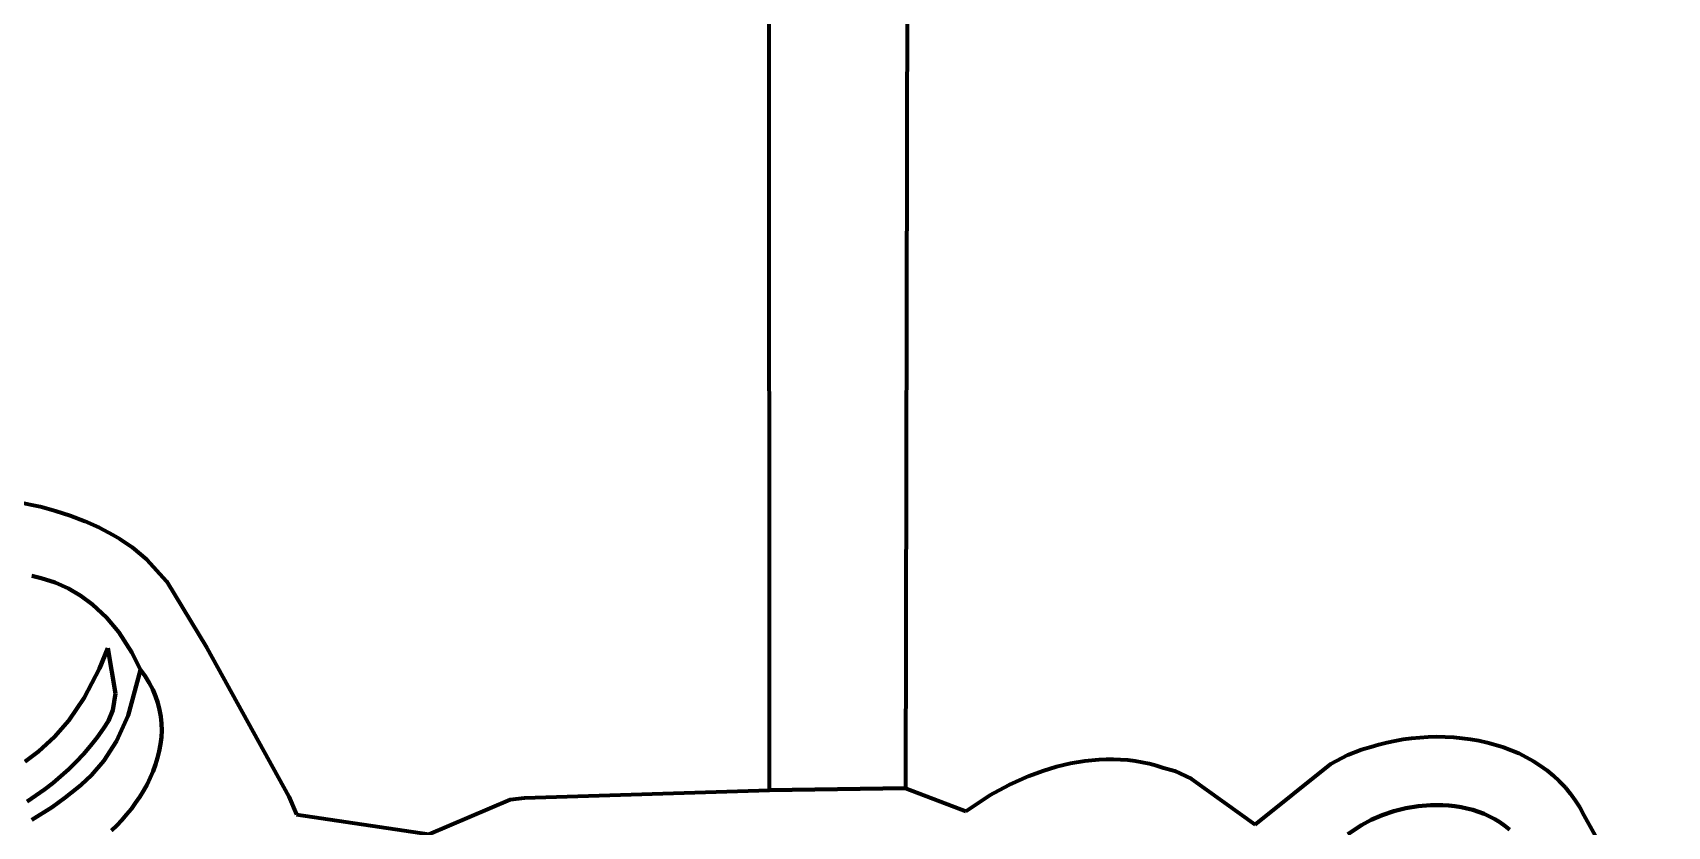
# Model space of a CAD drawing. Header units: millimetres. Extents: x 0.18 to 6.32, y 4.4 to 10.2.
# Drawn here: x 4.247 to 6.1, y 6.284 to 7.183 of the extents above; entities that cross this region are included whole.
import ezdxf

# ---------------------------------------------------------------- set-up
doc = ezdxf.new("R2010")
doc.units = ezdxf.units.MM
for name, color, linetype, lineweight in [('color#004f00ff', 7, 'CONTINUOUS', 100), ('color#0b6800ff', 7, 'CONTINUOUS', 100), ('color#86026eff', 7, 'CONTINUOUS', 100), ('color#b36001ff', 7, 'CONTINUOUS', 100), ('color#ba871eff', 7, 'CONTINUOUS', 100)]:
    doc.layers.add(name, color=color, linetype=linetype, lineweight=lineweight)

msp = doc.modelspace()

# ---------------------------------------------------------------- linework, layer by layer
at = {"layer": 'color#004f00ff'}
for p, q in [((4.2298, 6.6515), (4.2559, 6.6461)), ((4.2559, 6.6461), (4.2731, 6.6415)), ((4.2731, 6.6415), (4.2899, 6.636)), ((4.2899, 6.636), (4.3064, 6.6296)), ((4.3064, 6.6296), (4.3226, 6.6223)), ((4.3226, 6.6223), (4.3383, 6.614)), ((4.3383, 6.614), (4.3461, 6.6095)), ((4.3461, 6.6095), (4.36, 6.6002)), ((4.36, 6.6002), (4.3768, 6.586)), ((4.3768, 6.586), (4.3989, 6.5616)), ((4.2568, 6.565), (4.2462, 6.5678)), ((4.2727, 6.5599), (4.2568, 6.565)), ((4.2877, 6.5531), (4.2727, 6.5599)), ((4.3989, 6.5616), (4.4446, 6.4859)), ((4.3017, 6.5448), (4.2877, 6.5531)), ((4.3149, 6.5352), (4.3017, 6.5448)), ((4.3309, 6.5204), (4.3149, 6.5352)), ((4.345, 6.5037), (4.3309, 6.5204)), ((4.3598, 6.4807), (4.345, 6.5037)), ((4.4446, 6.4859), (4.5376, 6.3176)), ((4.3693, 6.4609), (4.3598, 6.4807)), ((4.3747, 6.4537), (4.3693, 6.4609)), ((4.3794, 6.4463), (4.3747, 6.4537)), ((4.3833, 6.4388), (4.3794, 6.4463)), ((4.3866, 6.4313), (4.3833, 6.4388)), ((4.3892, 6.4236), (4.3866, 6.4313)), ((4.3912, 6.4159), (4.3892, 6.4236)), ((4.3925, 6.4081), (4.3912, 6.4159)), ((4.3933, 6.4003), (4.3925, 6.4081)), ((4.3931, 6.3846), (4.3935, 6.3924)), ((4.3935, 6.3924), (4.3933, 6.4003)), ((4.3908, 6.369), (4.3922, 6.3768)), ((4.3922, 6.3768), (4.3931, 6.3846)), ((5.7534, 6.3707), (5.7642, 6.3739)), ((5.7642, 6.3739), (5.773, 6.3765)), ((5.773, 6.3765), (5.782, 6.3788)), ((5.782, 6.3788), (5.7911, 6.3807)), ((5.7911, 6.3807), (5.8005, 6.3823)), ((5.8005, 6.3823), (5.8099, 6.3836)), ((5.8099, 6.3836), (5.8194, 6.3845)), ((5.8194, 6.3845), (5.829, 6.3851)), ((5.829, 6.3851), (5.8386, 6.3853)), ((5.8386, 6.3853), (5.8483, 6.3852)), ((5.8483, 6.3852), (5.8579, 6.3846)), ((5.8579, 6.3846), (5.8675, 6.3837)), ((5.8675, 6.3837), (5.8771, 6.3825)), ((5.8771, 6.3825), (5.8865, 6.3808)), ((5.8865, 6.3808), (5.8959, 6.3787)), ((5.8959, 6.3787), (5.9051, 6.3762)), ((5.9051, 6.3762), (5.9142, 6.3734)), ((4.3866, 6.3536), (4.3889, 6.3613)), ((4.3889, 6.3613), (4.3908, 6.369)), ((5.4078, 6.3514), (5.4237, 6.3552)), ((5.4237, 6.3552), (5.4398, 6.358)), ((5.4398, 6.358), (5.456, 6.3595)), ((5.456, 6.3595), (5.4641, 6.3599)), ((5.4641, 6.3599), (5.4722, 6.3599)), ((5.4722, 6.3599), (5.4804, 6.3595)), ((5.4804, 6.3595), (5.4885, 6.3589)), ((5.4885, 6.3589), (5.4967, 6.3578)), ((5.4967, 6.3578), (5.5048, 6.3564)), ((5.5048, 6.3564), (5.5129, 6.3547)), ((5.7186, 6.3545), (5.7379, 6.3647)), ((5.7379, 6.3647), (5.7534, 6.3707)), ((5.9142, 6.3734), (5.923, 6.3701)), ((5.923, 6.3701), (5.9317, 6.3664)), ((5.9317, 6.3664), (5.9401, 6.3622)), ((5.9401, 6.3622), (5.9482, 6.3577)), ((5.9482, 6.3577), (5.9561, 6.3527)), ((4.377, 6.3312), (4.3806, 6.3386)), ((4.3806, 6.3386), (4.3838, 6.346)), ((4.3838, 6.346), (4.3866, 6.3536)), ((5.3541, 6.3306), (5.3767, 6.3408)), ((5.3767, 6.3408), (5.3921, 6.3465)), ((5.3921, 6.3465), (5.4078, 6.3514)), ((5.5129, 6.3547), (5.521, 6.3525)), ((5.521, 6.3525), (5.5291, 6.35)), ((5.5291, 6.35), (5.5416, 6.3464)), ((5.5416, 6.3464), (5.5607, 6.3375)), ((5.5607, 6.3375), (5.6328, 6.2856)), ((5.6328, 6.2856), (5.7186, 6.3545)), ((5.9561, 6.3527), (5.9636, 6.3472)), ((5.9636, 6.3472), (5.9708, 6.3413)), ((5.9708, 6.3413), (5.9776, 6.335)), ((4.3687, 6.317), (4.373, 6.324)), ((4.373, 6.324), (4.377, 6.3312)), ((4.8048, 6.3159), (5.0823, 6.3247)), ((5.0823, 6.3247), (5.2364, 6.3268)), ((5.2364, 6.3268), (5.3048, 6.301)), ((5.3048, 6.301), (5.3323, 6.3188)), ((5.3323, 6.3188), (5.3541, 6.3306)), ((5.9776, 6.335), (5.9841, 6.3282)), ((5.9841, 6.3282), (5.9901, 6.3209)), ((5.9901, 6.3209), (5.9957, 6.3131)), ((4.3538, 6.2969), (4.3591, 6.3034)), ((4.3591, 6.3034), (4.364, 6.3101)), ((4.364, 6.3101), (4.3687, 6.317)), ((4.5376, 6.3176), (4.5463, 6.2972)), ((4.6962, 6.2747), (4.7886, 6.3139)), ((4.7886, 6.3139), (4.8048, 6.3159)), ((5.7901, 6.3007), (5.777, 6.2963)), ((5.8036, 6.3041), (5.7901, 6.3007)), ((5.8175, 6.3064), (5.8036, 6.3041)), ((5.8315, 6.3076), (5.8175, 6.3064)), ((5.8455, 6.3076), (5.8315, 6.3076)), ((5.8524, 6.3071), (5.8455, 6.3076)), ((5.8593, 6.3064), (5.8524, 6.3071)), ((5.8662, 6.3053), (5.8593, 6.3064)), ((5.8729, 6.3039), (5.8662, 6.3053)), ((5.8795, 6.3022), (5.8729, 6.3039)), ((5.886, 6.3001), (5.8795, 6.3022)), ((5.8924, 6.2977), (5.886, 6.3001)), ((5.9957, 6.3131), (6.0008, 6.3049)), ((6.0008, 6.3049), (6.0054, 6.2962)), ((4.3366, 6.2789), (4.3425, 6.2847)), ((4.3425, 6.2847), (4.3483, 6.2907)), ((4.3483, 6.2907), (4.3538, 6.2969)), ((4.5463, 6.2972), (4.6962, 6.2747)), ((5.7534, 6.285), (5.7379, 6.2748)), ((5.7645, 6.291), (5.7534, 6.285)), ((5.777, 6.2963), (5.7645, 6.291)), ((5.8985, 6.2949), (5.8924, 6.2977)), ((5.9045, 6.2917), (5.8985, 6.2949)), ((5.9103, 6.2882), (5.9045, 6.2917)), ((5.9158, 6.2843), (5.9103, 6.2882)), ((5.9212, 6.2801), (5.9158, 6.2843)), ((6.0054, 6.2962), (6.1, 6.1273))]:
    msp.add_line(p, q, dxfattribs=at)
at = {"layer": 'color#0b6800ff'}
for p, q in [((5.0823, 6.3247), (5.0819, 9.5981)), ((5.2388, 7.3197), (5.2364, 6.3268)), ((5.2364, 6.3268), (5.0823, 6.3247))]:
    msp.add_line(p, q, dxfattribs=at)
at = {"layer": 'color#86026eff'}
for p, q in [((4.3555, 6.4093), (4.3693, 6.4609)), ((4.3693, 6.4609), (4.3747, 6.4537)), ((4.3747, 6.4537), (4.3794, 6.4463)), ((4.3794, 6.4463), (4.3833, 6.4388)), ((4.3833, 6.4388), (4.3866, 6.4313)), ((4.3866, 6.4313), (4.3892, 6.4236)), ((4.3892, 6.4236), (4.3912, 6.4159)), ((4.3912, 6.4159), (4.3925, 6.4081)), ((4.3423, 6.3802), (4.3555, 6.4093)), ((4.3925, 6.4081), (4.3933, 6.4003)), ((4.3935, 6.3924), (4.3931, 6.3846)), ((4.3933, 6.4003), (4.3935, 6.3924)), ((4.328, 6.3579), (4.3423, 6.3802)), ((4.3922, 6.3768), (4.3908, 6.369)), ((4.3931, 6.3846), (4.3922, 6.3768)), ((4.3141, 6.3417), (4.328, 6.3579)), ((4.3889, 6.3613), (4.3866, 6.3536)), ((4.3908, 6.369), (4.3889, 6.3613)), ((4.3022, 6.3308), (4.3141, 6.3417)), ((4.3806, 6.3386), (4.377, 6.3312)), ((4.3838, 6.346), (4.3806, 6.3386)), ((4.3866, 6.3536), (4.3838, 6.346)), ((4.2838, 6.316), (4.298, 6.3274)), ((4.298, 6.3274), (4.3022, 6.3308)), ((4.373, 6.324), (4.3687, 6.317)), ((4.377, 6.3312), (4.373, 6.324)), ((4.2464, 6.2911), (4.2692, 6.3055)), ((4.2692, 6.3055), (4.2838, 6.316)), ((4.3591, 6.3034), (4.3538, 6.2969)), ((4.364, 6.3101), (4.3591, 6.3034)), ((4.3687, 6.317), (4.364, 6.3101)), ((4.3425, 6.2847), (4.3366, 6.2789)), ((4.3483, 6.2907), (4.3425, 6.2847)), ((4.3538, 6.2969), (4.3483, 6.2907))]:
    msp.add_line(p, q, dxfattribs=at)
at = {"layer": 'color#b36001ff'}
for p, q in [((4.3232, 6.4624), (4.3325, 6.4855)), ((4.3325, 6.4855), (4.3413, 6.4341)), ((4.3058, 6.4292), (4.3232, 6.4624)), ((4.2882, 6.4037), (4.3058, 6.4292)), ((4.3413, 6.4341), (4.3381, 6.4152)), ((4.3381, 6.4152), (4.3331, 6.4031)), ((4.2719, 6.3851), (4.2882, 6.4037)), ((4.3274, 6.3945), (4.3203, 6.3845)), ((4.3331, 6.4031), (4.3274, 6.3945)), ((4.2537, 6.3683), (4.2719, 6.3851)), ((4.3128, 6.3748), (4.305, 6.3656)), ((4.3203, 6.3845), (4.3128, 6.3748)), ((4.2387, 6.3571), (4.2537, 6.3683)), ((4.2967, 6.3568), (4.2882, 6.3484)), ((4.305, 6.3656), (4.2967, 6.3568)), ((4.2793, 6.3404), (4.2701, 6.3327)), ((4.2882, 6.3484), (4.2793, 6.3404)), ((4.2509, 6.3185), (4.2409, 6.3119)), ((4.2606, 6.3254), (4.2509, 6.3185)), ((4.2701, 6.3327), (4.2606, 6.3254))]:
    msp.add_line(p, q, dxfattribs=at)
at = {"layer": 'color#ba871eff'}
for p, q in [((4.2462, 6.5678), (4.2568, 6.565)), ((4.2568, 6.565), (4.2727, 6.5599)), ((4.2727, 6.5599), (4.2877, 6.5531)), ((4.2877, 6.5531), (4.3017, 6.5448)), ((4.3017, 6.5448), (4.3149, 6.5352)), ((4.3149, 6.5352), (4.3309, 6.5204)), ((4.3309, 6.5204), (4.345, 6.5037)), ((4.345, 6.5037), (4.3598, 6.4807)), ((4.3325, 6.4855), (4.3232, 6.4624)), ((4.3413, 6.4341), (4.3325, 6.4855)), ((4.3598, 6.4807), (4.3693, 6.4609)), ((4.3232, 6.4624), (4.3058, 6.4292)), ((4.3693, 6.4609), (4.3555, 6.4093)), ((4.3058, 6.4292), (4.2882, 6.4037)), ((4.3381, 6.4152), (4.3413, 6.4341)), ((4.3331, 6.4031), (4.3381, 6.4152)), ((4.2882, 6.4037), (4.2719, 6.3851)), ((4.3203, 6.3845), (4.3274, 6.3945)), ((4.3274, 6.3945), (4.3331, 6.4031)), ((4.3555, 6.4093), (4.3423, 6.3802)), ((4.2719, 6.3851), (4.2537, 6.3683)), ((4.305, 6.3656), (4.3128, 6.3748)), ((4.3128, 6.3748), (4.3203, 6.3845)), ((4.3423, 6.3802), (4.328, 6.3579)), ((4.2537, 6.3683), (4.2387, 6.3571)), ((4.2882, 6.3484), (4.2967, 6.3568)), ((4.2967, 6.3568), (4.305, 6.3656)), ((4.328, 6.3579), (4.3141, 6.3417)), ((4.2701, 6.3327), (4.2793, 6.3404)), ((4.2793, 6.3404), (4.2882, 6.3484)), ((4.3141, 6.3417), (4.3022, 6.3308)), ((4.2409, 6.3119), (4.2509, 6.3185)), ((4.2509, 6.3185), (4.2606, 6.3254)), ((4.2606, 6.3254), (4.2701, 6.3327)), ((4.298, 6.3274), (4.2838, 6.316)), ((4.3022, 6.3308), (4.298, 6.3274)), ((4.2692, 6.3055), (4.2464, 6.2911)), ((4.2838, 6.316), (4.2692, 6.3055)), ((5.777, 6.2963), (5.7901, 6.3007)), ((5.7901, 6.3007), (5.8036, 6.3041)), ((5.8036, 6.3041), (5.8175, 6.3064)), ((5.8175, 6.3064), (5.8315, 6.3076)), ((5.8315, 6.3076), (5.8455, 6.3076)), ((5.8455, 6.3076), (5.8524, 6.3071)), ((5.8524, 6.3071), (5.8593, 6.3064)), ((5.8593, 6.3064), (5.8662, 6.3053)), ((5.8662, 6.3053), (5.8729, 6.3039)), ((5.8729, 6.3039), (5.8795, 6.3022)), ((5.8795, 6.3022), (5.886, 6.3001)), ((5.886, 6.3001), (5.8924, 6.2977)), ((5.7379, 6.2748), (5.7534, 6.285)), ((5.7534, 6.285), (5.7645, 6.291)), ((5.7645, 6.291), (5.777, 6.2963)), ((5.8924, 6.2977), (5.8985, 6.2949)), ((5.8985, 6.2949), (5.9045, 6.2917)), ((5.9045, 6.2917), (5.9103, 6.2882)), ((5.9103, 6.2882), (5.9158, 6.2843)), ((5.9158, 6.2843), (5.9212, 6.2801))]:
    msp.add_line(p, q, dxfattribs=at)

doc.saveas('drawing.dxf')
